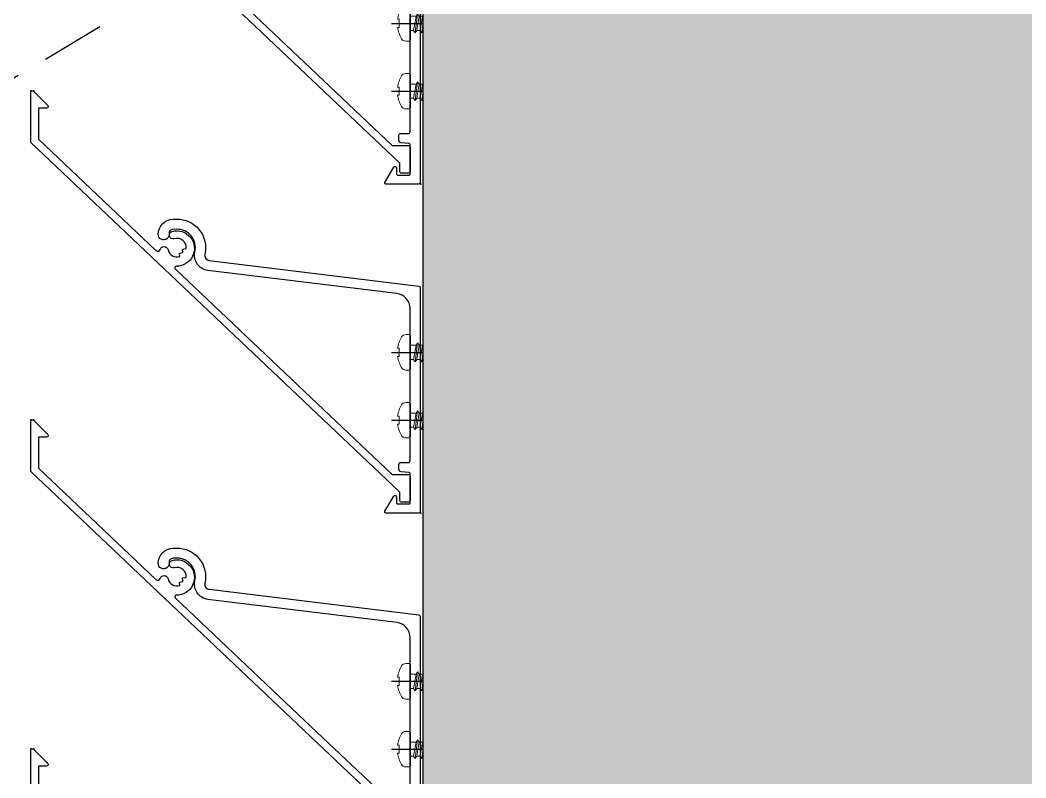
# Model space of a CAD drawing. Header units: millimetres. Extents: x 663313 to 1226001, y 1431724 to 1620898.
# Drawn here: x 764084 to 764282.7, y 1520317.8 to 1520467.5 of the extents above; entities that cross this region are included whole.
import ezdxf

# ---------------------------------------------------------------- set-up
doc = ezdxf.new("R2010")
doc.units = ezdxf.units.MM
doc.set_wipeout_variables(frame=1)
for name, pattern in [('CENTER', [50.800000000000004, 31.75, -6.35, 6.35, -6.35]), ('HIDDEN', [0.375, 0.25, -0.125]), ('XKITLINE00', [0])]:
    doc.linetypes.add(name, pattern=pattern)
for name, color, linetype in [('010 - ASPG_ACCESSORIES_MAIN_COLOR_1', 7, 'Continuous'), ('010 - ASPG_EXTR_MAIN_COLOR_2', 7, 'Continuous'), ('010 - ASPG_FLASHING_HATCH_', 7, 'Continuous'), ('010 - ASPG_FLASHING_MAIN_COLOR_4', 7, 'Continuous'), ('010 - ASPG_FLASHING_WIPEOUT_', 7, 'Continuous'), ('010 - ASPG_FRAMING_MAIN_COLOR_2', 7, 'Continuous'), ('010 - ASPG_FRAMING_SUB_COLOR_2', 7, 'Continuous'), ('010 - ASPG_FRAMING_WIPEOUT_', 7, 'Continuous'), ('Center Line', 7, 'CENTER'), ('DIM', 7, 'Continuous')]:
    doc.layers.add(name, color=color, linetype=linetype)
doc.layers.add('010 - ASPG_EXTR_DEF_SUB', color=7, linetype='Continuous', plot=False)
doc.layers.add('Part', color=7, linetype='Continuous', lineweight=0)
doc.layers.add('SCREW', color=7, linetype='Continuous', lineweight=5)

# ---------------------------------------------------------------- blocks, each defined once
blk = doc.blocks.new('W-1-PP18-ST_ENT4_REV00_20260531-225334_LOPF_PL')
at = {"layer": 'DIM', "color": 7, "linetype": 'HIDDEN', "ltscale": 50}
blk.add_line((-3080.339419181808, -13099.96226859093), (16344.6189981146, -1449.916001558304), dxfattribs=at)
at = {"layer": 'Part', "color": 7, "linetype": 'XKITLINE00', "lineweight": 0}
blk.add_lwpolyline([(18969.77943331434, -13399.94411706924), (18969.77699786855, -8350), (16969.72319812013, -8350), (16969.72319812013, -3624.864799976349), (16344.6189981146, -3624.86479973793), (16344.6189981146, -1449.916001558304)], dxfattribs=at)
blk = doc.blocks.new('PZG35-9D5')
at = {"layer": 'Center Line', "color": 7}
blk.add_line((1.4210854715202e-14, 3.733653355866409), (1.4210854715202e-14, -10.53404386090006), dxfattribs=at)
at = {"layer": 'SCREW', "color": 7}
for p, q in [((-1.399999999999963, 2.842170943040401e-14), (-1.399999999999963, -1.090192378864657)), ((1.399999999999991, 0), (1.399999999999991, -0.5901923788647139)), ((-1.850000000000009, -1.399999999999977), (1.850000000000037, -0.8999999999999773)), ((-1.850000000000009, -1.399999999999977), (-1.399999999999963, -1.090192378864685)), ((-1.850000000000009, -1.399999999999977), (-1.399999999999963, -1.709807621135297)), ((-1.399999999999963, -1.090192378864685), (1.399999999999991, -0.5901923788646855)), ((-1.399999999999963, -1.709807621135297), (1.399999999999991, -1.209807621135297)), ((-1.399999999999963, -1.709807621135269), (-1.399999999999963, -2.390192378864697)), ((-1.399999999999963, -2.390192378864697), (1.399999999999991, -1.890192378864697)), ((1.850000000000037, -0.8999999999999773), (1.399999999999991, -0.5901923788646855)), ((1.850000000000037, -0.8999999999999773), (1.399999999999991, -1.209807621135297)), ((1.399999999999991, -1.209807621135269), (1.399999999999991, -1.890192378864725)), ((1.850000000000037, -2.199999999999989), (1.399999999999991, -1.890192378864697)), ((-1.850000000000009, -2.699999999999989), (1.850000000000037, -2.199999999999989)), ((-1.850000000000009, -2.699999999999989), (-1.399999999999963, -2.390192378864697)), ((-1.850000000000009, -2.699999999999989), (-1.399999999999963, -3.009807621135309)), ((-1.850000000000009, -4), (-1.399999999999963, -3.690192378864708)), ((-1.850000000000009, -4), (-0.9911470940920566, -3.883938796498938)), ((-1.399999999999963, -3.009807621135309), (1.399999999999991, -2.509807621135309)), ((-1.399999999999963, -3.009807621135309), (-1.399999999999963, -3.690192378864708)), ((-1.399999999999963, -3.690192378864708), (-0.8446989986695002, -3.591031485769975)), ((0.5619885887190463, -3.339837273736322), (1.399999999999991, -3.190192378864708)), ((0.7141825614195483, -3.653488843051434), (1.850000000000037, -3.5)), ((0.7141825614195483, -3.932275020881832), (1.399999999999991, -3.80980762113532)), ((1.850000000000037, -2.199999999999989), (1.399999999999991, -2.509807621135309)), ((1.399999999999991, -2.50980762113528), (1.399999999999991, -3.190192378864708)), ((1.850000000000037, -3.5), (1.399999999999991, -3.190192378864708)), ((1.850000000000037, -3.5), (1.399999999999991, -3.80980762113532)), ((1.399999999999991, -3.809807621135349), (1.399999999999991, -4.490192378864691)), ((-1.850000000000009, -4), (-1.399999999999963, -4.30980762113532)), ((-1.399999999999963, -4.30980762113532), (-1.184865735341859, -4.271390788160659)), ((-1.399999999999963, -4.309807621135349), (-1.399999999999963, -8.099999999999966)), ((0.7141825614195483, -4.612659778611231), (1.399999999999991, -4.49019237886472)), ((0.7141825614195483, -4.953488843051389), (1.850000000000037, -4.800000000000011)), ((0.7141825614195483, -5.232275020881843), (1.399999999999991, -5.109807621135332)), ((1.850000000000037, -4.800000000000011), (1.399999999999991, -4.49019237886472)), ((1.850000000000037, -4.800000000000011), (1.399999999999991, -5.109807621135332)), ((1.399999999999991, -5.109807621135332), (1.399999999999991, -8.099999999999966)), ((1.4210854715202e-14, -9.5), (-1.399999999999963, -8.099999999999966)), ((1.4210854715202e-14, -9.5), (1.399999999999991, -8.099999999999966))]:
    blk.add_line(p, q, dxfattribs=at)
blk.add_lwpolyline([(1.4210854715202e-14, -9.5), (0.7141825614195483, -5.232275020881843), (0.7141825614195483, -3.600899293750615, 0.4176573264866609), (0.4106596181599826, -3.300919979679151, 0.1081021898226624), (-0.8446989986694433, -3.591031485769975), (-1.399999999999991, -4.701675652739141)], format="xyb", dxfattribs=at)
blk = doc.blocks.new('*U6169')
at = {"layer": 'SCREW', "color": 7}
blk.add_lwpolyline([(3.026373332565058, 1.780836269555209, 0.09905967801670053), (0.7999999999999687, 2.546427498927414), (0.7999999999999687, 2.274284095813357), (-0.800000000000054, 2.274284095813357), (-0.800000000000054, 2.546427498927414, 0.09905967801670058), (-3.026373332565143, 1.780836269555209, 0.2665876613401604), (-3.500000000000043, 0.9556546004010897), (-3.500000000000043, 0.1999999999999886, 0.4142135623730938), (-3.300000000000054, 0), (3.299999999999997, 0, 0.4142135623731049), (3.499999999999986, 0.1999999999999886), (3.499999999999957, 0.9556546004010897, 0.2665876613401604)], format="xyb", close=True, dxfattribs=at)
blk.add_blockref('PZG35-9D5', (-1.4210854715202e-14, 0), dxfattribs=at)
blk = doc.blocks.new('*U6175')
at = {"color": 7}
blk.add_point((0, 0), dxfattribs=at)
at = {"layer": '010 - ASPG_ACCESSORIES_MAIN_COLOR_1', "color": 7}
blk.add_lwpolyline([(-39.69999999902211, -0.5999999995172398, 0.4142135623731156), (-39.99999999883585, -0.8999999995638059), (-39.99999999883585, -7.366962144914214, 0.5773502691897371), (-39.65044321701862, -7.568778847059366), (-36.64260295056738, -5.832201459393036, 0.7673269879794871), (-36.78520590183325, -5.299999999645297), (-37.89999999874271, -5.299999999645297, -0.4142135623735732), (-38.19999999902211, -4.999999999656938), (-38.19999999902211, -2.799999999587089, -0.4142135623730951), (-37.99999999883585, -2.59999999951724), (-32.18326623388566, -2.59999999951724, -0.3888787318530097), (-31.98402729420923, -2.782568851142787), (-31.8474567013327, -4.343577870872468, 0.3888787318530089), (-31.34935935237445, -4.799999999528882), (-30.29999999911524, -4.799999999528882, 0.4142135623732408), (-29.99999999883585, -4.499999999540523), (-29.99999999883585, -2.899999999505599, -0.4142135623731785), (-29.69999999902211, -2.59999999951724), (0.4107479506637901, -2.59999999951724, -0.3789692262628873), (3.38851808081381, -5.235465979035143), (7.952927200356498, -42.5207682372482, 0.4465929586642906), (11.6177961837966, -45.07649022702281, -0.4898018444424612), (16.07846395508386, -48.68238816667036), (16.06490363762714, -49.36225294566866, -0.1824796859550777), (15.80227640201338, -50.01801436272836, -0.2679491924113072), (15.32539491611533, -50.16829426406803, 1.122114645179816), (15.09990952932276, -52.3421093734276, 0.4050039718497206), (18.0645059288945, -49.40213623346681), (18.07806624681689, -48.72227145435209, 0.4898054953707174), (11.15966573380865, -43.12966807454978, -0.4465970485362636), (9.938031048281118, -42.27776159492242), (4.866356541635469, -0.8481197821154633, 0.3641755342157969), (4.570876519894227, -0.5999999995172398)], format="xyb", close=True, dxfattribs=at)
at = {"layer": '010 - ASPG_EXTR_DEF_SUB', "color": 7}
for p in [(-39.99999999883585, -0.4999999995172402), (43.44495566345738, -76.89999999944341), (43.44495566345738, -77.49999999954052)]:
    blk.add_point(p, dxfattribs=at)
at = {"layer": '010 - ASPG_EXTR_MAIN_COLOR_2', "color": 7}
blk.add_lwpolyline([(11.37409105408005, -48.15170148877115), (11.47245816211216, -47.43577758665815), (12.17779493960552, -47.55667202338264), (12.29266474000178, -46.78670596401826, -0.5355375090189683), (14.1918134491425, -49.16870282323253, 0.9915718169393263), (15.66379558271728, -49.57599316951273, 1.157025413028558), (8.792231505503878, -48.77291728999153, -0.6885576205791355), (8.274611146422103, -48.98797988444021), (-17.14292736421339, -22.16859813180672), (-32.34153279638849, -6.131750148785431), (-32.34153279638849, -2.899999981694054, 0.4143115081626392), (-32.64163311407901, -2.59999999951724), (-37.54163311352022, -2.59999999951724, 0.4141156188887998), (-37.84153278893791, -2.899999981635847), (-37.84153278893791, -4.299999988411218, 0.4142135623731781), (-37.54153279098682, -4.599999986478724), (-35.98884801496752, -4.599999986478724, -0.205894629290155), (-35.77110154624097, -4.693635078269653), (33.22969053988345, -77.49999999954052), (43.14495566324331, -77.49999999954052, 0.6681786376628355), (43.35708769806661, -76.98786796536915), (40.5215537941549, -74.1523340573247, 0.6681786381757795), (40.00942175951786, -74.36446609156592), (40.00942175951786, -75.99999999802712), (33.87471885257401, -75.99999999802712), (11.86384030175395, -52.7751643466243, -0.5583539238224016), (12.08261241135187, -51.95244935475676, 0.7662751832817146), (12.03674733010121, -50.39291741001107, -0.4385828234445206), (10.70630855322815, -48.05207626283555)], format="xyb", close=True, dxfattribs=at)
at = {"layer": 'SCREW', "color": 7, "rotation": 180}
for p in [(-21.64901723782532, -2.499999999924694), (-8.237076249206439, -2.499999999924694)]:
    blk.add_blockref('*U6169', p, dxfattribs=at)
blk = doc.blocks.new('*U5702')
at = {"color": 7}
blk.add_wipeout([(455, 4.000000000074806), (60.000000002975895, 3.9999999999998863), (60.000000002975895, 69.29999999999995), (455, 69.30000000007465)], dxfattribs=at).dxf.layer = '010 - ASPG_FRAMING_WIPEOUT_'
at = {"layer": '010 - ASPG_FRAMING_MAIN_COLOR_2', "color": 7}
blk.add_lwpolyline([(425.0000000011642, 69.30000000007479), (90.00000000181171, 69.3), (90.00000000181171, 6), (425.0000000011642, 6.000000000074806)], close=True, dxfattribs=at)
at = {"layer": '010 - ASPG_FRAMING_SUB_COLOR_2', "color": 7}
for points in [[(455, 4.000000000074806), (60.00000000297587, 4), (60.00000000297587, 69.3), (455, 69.30000000007479)], [(60.00000000297587, 2.000000000715772), (60.00000000297587, 4), (455, 4.000000000074806), (455, 2.000000000790578)]]:
    blk.add_lwpolyline(points, close=True, dxfattribs=at)
at = {"color": 7, "xscale": -1, "rotation": 180}
for p in [(120.2999999991152, 69.3), (185.2999999991152, 69.3), (250.2999999991152, 69.3), (315.2999999991152, 69.3)]:
    blk.add_blockref('*U6175', p, dxfattribs=at)
blk = doc.blocks.new('W-1-PP18-ST_ENT4_REV00_20260604-235409_LOPF_ASPG_')
at = {"color": 7, "rotation": 90}
blk.add_blockref('*U5702', (16295.00000000093, -1865.999999999534), dxfattribs=at)
blk = doc.blocks.new('*U5628')
at = {"color": 7}
blk.add_wipeout([(0, 69.29999999994834), (2092.884927745263, 69.29999999994834), (1971.584927745496, -51.99999999999727), (0, -51.99999999999727)], dxfattribs=at).dxf.layer = '010 - ASPG_FLASHING_WIPEOUT_'
at = {"layer": '010 - ASPG_FLASHING_HATCH_'}
h = blk.add_hatch(dxfattribs=at)
h.set_pattern_fill('DOTS', scale=0.2)
h.set_pattern_definition([(0, (0, 0), (7.9375, 15.875), [0, -15.875])])
h.paths.add_polyline_path([(-2.8421709430404e-14, 69.29999999999998), (2092.884927745441, 69.29999999999998), (1971.584927745674, -52.00000000000001), (3.155443620884047e-30, -52.00000000000001)])
at = {"layer": '010 - ASPG_FLASHING_MAIN_COLOR_4', "color": 7}
blk.add_lwpolyline([(-2.8421709430404e-14, 69.29999999999998), (2092.884927745441, 69.29999999999998), (1971.584927745674, -52.00000000000001), (3.155443620884047e-30, -52.00000000000001)], close=True, dxfattribs=at)
blk = doc.blocks.new('W-1-PP18-ST_ENT4_REV00_20260617-033902_ASPG_FLASHING')
at = {"color": 7, "rotation": 90}
blk.add_blockref('*U5628', (16295.00000000093, -3425.584927744931), dxfattribs=at)

msp = doc.modelspace()

# ---------------------------------------------------------------- block references
at = {"layer": 'DIM', "color": 7}
msp.add_blockref('W-1-PP18-ST_ENT4_REV00_20260531-225334_LOPF_PL', (747937.9498508666, 1522025.785729408), dxfattribs=at)

# ---------------------------------------------------------------- next in the draw order: block references
at = {"color": 7}
msp.add_blockref('W-1-PP18-ST_ENT4_REV00_20260604-235409_LOPF_ASPG_', (747937.9498508666, 1522025.785729408), dxfattribs=at)

# ---------------------------------------------------------------- next in the draw order: block references
msp.add_blockref('W-1-PP18-ST_ENT4_REV00_20260617-033902_ASPG_FLASHING', (747937.9498508666, 1522025.785729408), dxfattribs=at)

doc.saveas('drawing.dxf')
